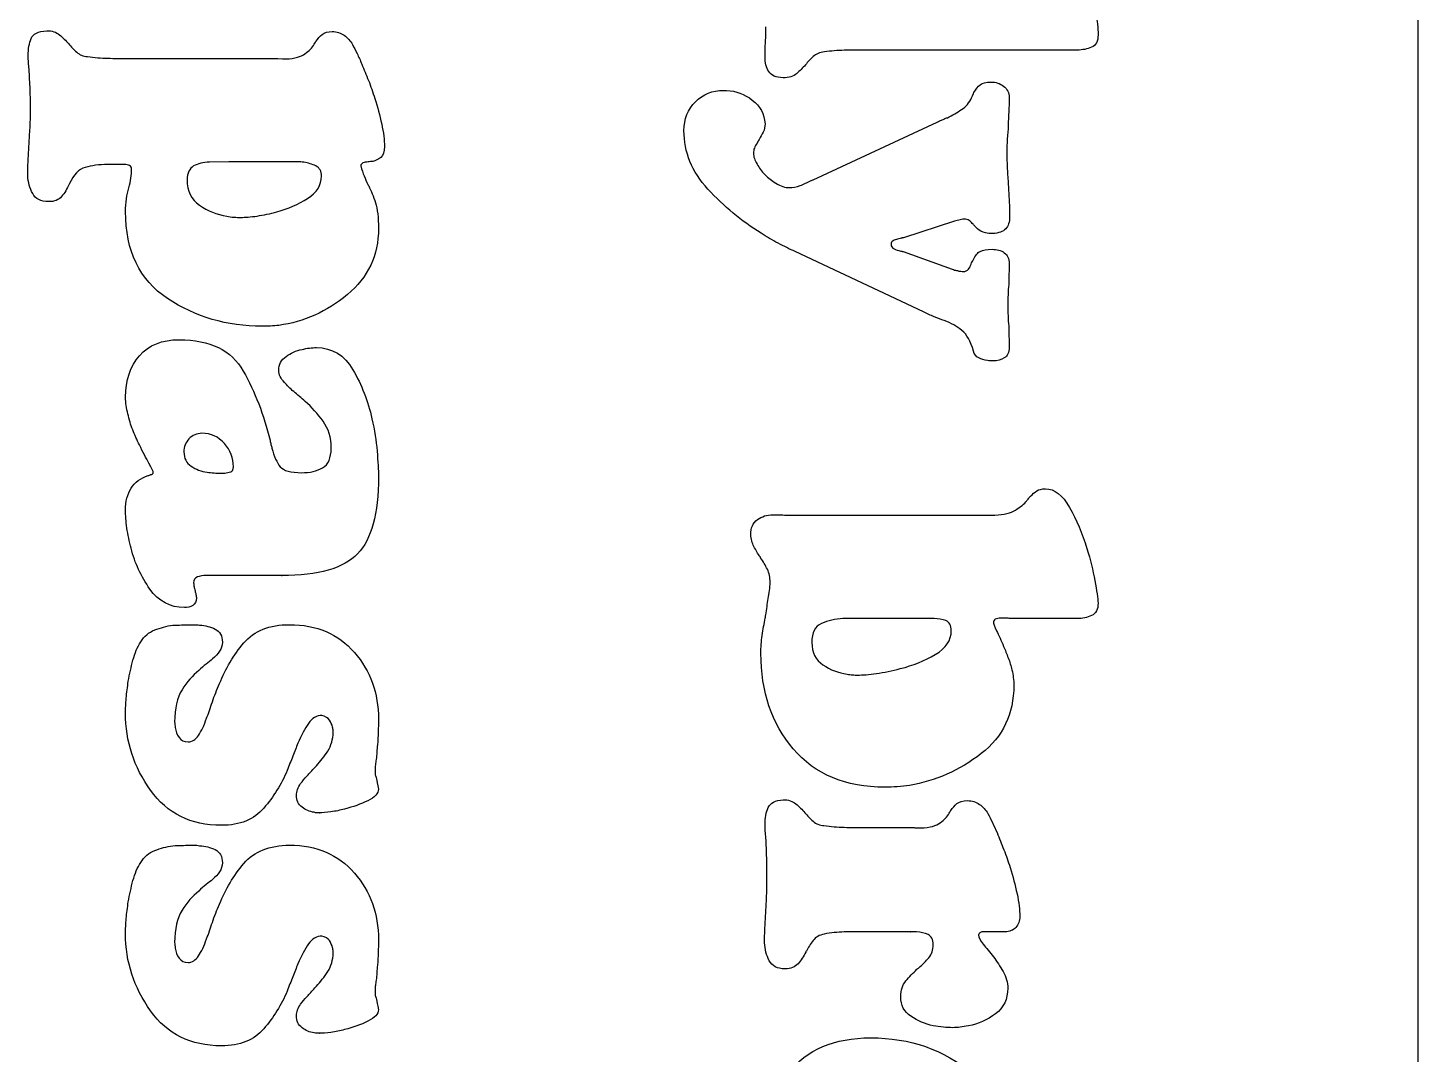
# Model space of a CAD drawing. Extents: x 0 to 771, y 958 to 1701.
# Drawn here: x 582.1 to 652.1, y 1339.2 to 1390.8 of the extents above; entities that cross this region are included whole.
import ezdxf

# ---------------------------------------------------------------- set-up
doc = ezdxf.new("R2010")
doc.units = 0
doc.layers.add('H0114_Printing', color=7, linetype='CONTINUOUS')

msp = doc.modelspace()

# ---------------------------------------------------------------- linework, layer by layer
at = {"layer": 'H0114_Printing', "color": 1}
msp.add_lwpolyline([(652.093084, 1303.955067), (652.093084, 1432.713064)], dxfattribs=at)
at = {"layer": 'H0114_Printing', "color": 4}
for points in [[(587.143485, 1389.305165), (594.697485, 1389.305165)], [(594.697485, 1389.305165), (594.930485, 1389.282165)], [(634.931384, 1389.730165), (624.243384, 1389.730165)], [(617.141985, 1387.701665), (617.200985, 1387.701665), (617.281985, 1387.701665)], [(621.644984, 1383.201665), (627.883984, 1386.092665)], [(586.957485, 1383.966165), (586.117485, 1383.966165)], [(592.226485, 1384.106165), (591.246485, 1384.083165)], [(595.688485, 1384.106165), (595.420485, 1384.106165), (595.000485, 1384.106165), (592.226485, 1384.106165)], [(582.107485, 1383.406165), (582.107485, 1383.441165), (582.107485, 1383.476165)], [(621.621984, 1383.201665), (621.644984, 1383.201665)], [(628.752984, 1381.126665), (626.187984, 1380.287665), (626.141984, 1380.287665)], [(627.185984, 1376.557666), (620.740984, 1379.588666)], [(626.047984, 1379.611666), (626.071984, 1379.611666)], [(626.164984, 1379.588666), (628.636984, 1378.701666)], [(630.687984, 1374.085666), (630.547984, 1374.085666)], [(591.806785, 1368.438566), (591.829785, 1368.438566)], [(591.829785, 1368.438566), (591.946785, 1368.438566), (592.016785, 1368.438566)], [(619.613085, 1366.345566), (619.940085, 1366.345566)], [(620.290084, 1366.321566), (620.616084, 1366.321566), (620.942084, 1366.321566), (620.966084, 1366.321566)], [(620.966084, 1366.321566), (630.595084, 1366.321566)], [(618.984085, 1364.176566), (618.984085, 1364.211566)], [(594.907785, 1363.286566), (591.410785, 1363.286566), (591.083785, 1363.286566)], [(594.883785, 1363.286566), (594.907785, 1363.286566)], [(590.244085, 1360.815066), (590.489085, 1360.815066)], [(623.554084, 1361.122566), (623.333084, 1361.122566), (623.134084, 1361.122566)], [(627.727084, 1361.122566), (627.669084, 1361.122566), (627.611084, 1361.122566), (627.447084, 1361.122566), (623.554084, 1361.122566)], [(631.376084, 1361.145566), (631.225084, 1361.145566), (631.189084, 1361.145566), (631.155084, 1361.145566)], [(634.931084, 1361.122566), (631.714084, 1361.122566), (631.621084, 1361.122566), (631.504084, 1361.122566)], [(597.472085, 1355.266066), (597.472085, 1355.464066)], [(599.594085, 1353.517066), (599.594085, 1353.366066), (599.594085, 1353.261066)], [(596.796085, 1351.349066), (596.645085, 1351.349066)], [(596.773085, 1351.349066), (596.796085, 1351.349066)], [(624.215784, 1350.608166), (626.669784, 1350.608166)], [(626.762784, 1350.585166), (626.821784, 1350.585166), (626.879784, 1350.585166)], [(590.244085, 1349.717166), (590.489085, 1349.717166)], [(626.561784, 1345.362166), (624.245784, 1345.362166)], [(626.840784, 1345.362166), (626.689784, 1345.362166), (626.538784, 1345.362166), (626.561784, 1345.362166)], [(631.293784, 1345.362166), (630.314784, 1345.362166), (630.256784, 1345.362166), (630.221784, 1345.362166)], [(619.193785, 1344.802166), (619.193785, 1344.837166), (619.193785, 1344.872166)], [(597.472085, 1344.168166), (597.472085, 1344.366166)], [(621.272784, 1344.371166), (621.272784, 1344.336166)], [(599.594085, 1342.419166), (599.594085, 1342.268166), (599.594085, 1342.163166)], [(596.796085, 1340.251166), (596.645085, 1340.251166)], [(596.773085, 1340.251166), (596.796085, 1340.251166)]]:
    msp.add_lwpolyline(points, dxfattribs=at)
for points in [[(635.841384, 1391.630165), (635.933384, 1391.202165), (635.980384, 1390.825165), (635.980384, 1390.499165)], [(582.270485, 1390.308165), (582.364485, 1390.541165), (582.628485, 1390.673165), (583.063485, 1390.704165)], [(583.063485, 1390.704165), (583.328485, 1390.704165), (583.541485, 1390.634165), (583.704485, 1390.494165)], [(596.924485, 1390.518165), (597.040485, 1390.611165), (597.207485, 1390.658165), (597.425485, 1390.658165)], [(597.425485, 1390.658165), (597.658485, 1390.658165), (597.860485, 1390.596165), (598.031485, 1390.471165)], [(619.240385, 1390.149165), (619.256385, 1390.398165), (619.264385, 1390.647165), (619.264385, 1390.896165)], [(582.130485, 1389.445165), (582.130485, 1389.787165), (582.177485, 1390.075165), (582.270485, 1390.308165)], [(583.704485, 1390.494165), (583.867485, 1390.354165), (584.019485, 1390.207165), (584.159485, 1390.051165)], [(584.159485, 1390.051165), (584.283485, 1389.896165), (584.419485, 1389.752165), (584.567485, 1389.620165)], [(595.979485, 1389.492165), (596.197485, 1389.631165), (596.368485, 1389.787165), (596.492485, 1389.958165)], [(596.492485, 1389.958165), (596.508485, 1390.005165), (596.528485, 1390.043165), (596.551485, 1390.075165)], [(596.551485, 1390.075165), (596.574485, 1390.106165), (596.594485, 1390.137165), (596.609485, 1390.168165)], [(596.609485, 1390.168165), (596.702485, 1390.308165), (596.807485, 1390.424165), (596.924485, 1390.518165)], [(598.031485, 1390.471165), (598.202485, 1390.347165), (598.342485, 1390.191165), (598.451485, 1390.005165)], [(598.451485, 1390.005165), (598.528485, 1389.865165), (598.606485, 1389.713165), (598.684485, 1389.550165)], [(619.217385, 1389.403165), (619.217385, 1389.652165), (619.225385, 1389.901165), (619.240385, 1390.149165)], [(635.980384, 1390.499165), (635.980384, 1390.173165), (635.871384, 1389.963165), (635.654384, 1389.870165)], [(582.142485, 1389.107165), (582.134485, 1389.223165), (582.130485, 1389.336165), (582.130485, 1389.445165)], [(584.567485, 1389.620165), (584.715485, 1389.488165), (584.897485, 1389.414165), (585.115485, 1389.399165)], [(585.115485, 1389.399165), (585.457485, 1389.352165), (585.795485, 1389.325165), (586.129485, 1389.317165)], [(586.129485, 1389.317165), (586.463485, 1389.309165), (586.801485, 1389.305165), (587.143485, 1389.305165)], [(594.930485, 1389.282165), (595.412485, 1389.282165), (595.761485, 1389.352165), (595.979485, 1389.492165)], [(598.684485, 1389.550165), (598.762485, 1389.387165), (598.839485, 1389.212165), (598.917485, 1389.025165)], [(619.404385, 1388.645165), (619.279385, 1388.840165), (619.217385, 1389.092165), (619.217385, 1389.403165)], [(621.646384, 1389.403165), (621.506384, 1389.279165), (621.374384, 1389.139165), (621.249384, 1388.984165)], [(622.208384, 1389.636165), (621.974384, 1389.606165), (621.787384, 1389.528165), (621.646384, 1389.403165)], [(623.201384, 1389.718165), (622.867384, 1389.710165), (622.535384, 1389.683165), (622.208384, 1389.636165)], [(624.243384, 1389.730165), (623.884384, 1389.730165), (623.537384, 1389.726165), (623.201384, 1389.718165)], [(635.654384, 1389.870165), (635.436384, 1389.777165), (635.195384, 1389.730165), (634.931384, 1389.730165)], [(582.177485, 1388.769165), (582.162485, 1388.878165), (582.150485, 1388.990165), (582.142485, 1389.107165)], [(582.224485, 1387.743165), (582.208485, 1388.085165), (582.192485, 1388.427165), (582.177485, 1388.769165)], [(598.917485, 1389.025165), (599.026485, 1388.761165), (599.139485, 1388.486165), (599.255485, 1388.198165)], [(620.126384, 1388.331165), (619.768385, 1388.347165), (619.528385, 1388.451165), (619.404385, 1388.645165)], [(620.804384, 1388.541165), (620.648384, 1388.401165), (620.422384, 1388.331165), (620.126384, 1388.331165)], [(621.249384, 1388.984165), (621.108384, 1388.828165), (620.960384, 1388.681165), (620.804384, 1388.541165)], [(599.255485, 1388.198165), (599.372485, 1387.910165), (599.477485, 1387.611165), (599.570485, 1387.300165)], [(629.730984, 1387.585665), (629.823984, 1387.756665), (629.928984, 1387.887665), (630.045984, 1387.981665)], [(630.045984, 1387.981665), (630.162984, 1388.074665), (630.345984, 1388.121665), (630.594984, 1388.121665)], [(630.594984, 1388.121665), (630.827984, 1388.121665), (631.037984, 1388.051665), (631.224984, 1387.911665)], [(631.224984, 1387.911665), (631.410984, 1387.771665), (631.503984, 1387.577665), (631.503984, 1387.328665)], [(582.247485, 1386.717165), (582.247485, 1387.059165), (582.239485, 1387.401165), (582.224485, 1387.743165)], [(599.570485, 1387.300165), (599.710485, 1386.865165), (599.827485, 1386.434165), (599.919485, 1386.006165)], [(615.136985, 1385.673665), (615.136985, 1386.263665), (615.327985, 1386.749665), (615.708985, 1387.130665)], [(615.708985, 1387.130665), (616.088985, 1387.511665), (616.567985, 1387.701665), (617.141985, 1387.701665)], [(617.281985, 1387.701665), (617.748985, 1387.670665), (618.179985, 1387.507665), (618.575985, 1387.212665)], [(618.575985, 1387.212665), (618.972985, 1386.916665), (619.186985, 1386.520665), (619.216985, 1386.023665)], [(629.110984, 1386.734665), (629.336984, 1386.882665), (629.503984, 1387.080665), (629.612984, 1387.328665)], [(629.612984, 1387.328665), (629.628984, 1387.374665), (629.648984, 1387.421665), (629.671984, 1387.468665)], [(629.671984, 1387.468665), (629.694984, 1387.515665), (629.714984, 1387.554665), (629.730984, 1387.585665)], [(631.503984, 1387.328665), (631.503984, 1387.095665), (631.495984, 1386.862665), (631.480984, 1386.629665)], [(582.224485, 1385.913165), (582.239485, 1386.185165), (582.247485, 1386.453165), (582.247485, 1386.717165)], [(628.397984, 1386.326665), (628.646984, 1386.450665), (628.884984, 1386.586665), (629.110984, 1386.734665)], [(631.480984, 1386.629665), (631.465984, 1386.395665), (631.457984, 1386.162665), (631.457984, 1385.929665)], [(582.177485, 1385.085165), (582.192485, 1385.365165), (582.208485, 1385.641165), (582.224485, 1385.913165)], [(599.919485, 1386.006165), (600.013485, 1385.579165), (600.059485, 1385.202165), (600.059485, 1384.875165)], [(619.216985, 1386.023665), (619.216985, 1385.867665), (619.186985, 1385.727665), (619.123985, 1385.603665)], [(627.883984, 1386.092665), (627.898984, 1386.108665), (627.922984, 1386.124665), (627.953984, 1386.139665)], [(627.953984, 1386.139665), (627.984984, 1386.155665), (628.016984, 1386.170665), (628.047984, 1386.185665)], [(628.047984, 1386.185665), (628.109984, 1386.201665), (628.168984, 1386.225665), (628.222984, 1386.255665)], [(628.222984, 1386.255665), (628.277984, 1386.287665), (628.335984, 1386.310665), (628.397984, 1386.326665)], [(631.457984, 1385.929665), (631.441984, 1385.712665), (631.425984, 1385.486665), (631.410984, 1385.253665)], [(582.130485, 1384.281165), (582.146485, 1384.553165), (582.162485, 1384.821165), (582.177485, 1385.085165)], [(616.339985, 1382.735665), (615.537985, 1383.606665), (615.136985, 1384.585665), (615.136985, 1385.673665)], [(618.820985, 1385.043665), (618.758985, 1384.966665), (618.711985, 1384.884665), (618.680985, 1384.798665)], [(618.867985, 1385.136665), (618.851985, 1385.106665), (618.835985, 1385.074665), (618.820985, 1385.043665)], [(618.913985, 1385.230665), (618.898985, 1385.199665), (618.882985, 1385.168665), (618.867985, 1385.136665)], [(619.123985, 1385.603665), (619.061985, 1385.478665), (618.991985, 1385.354665), (618.913985, 1385.230665)], [(631.410984, 1385.253665), (631.395984, 1385.020665), (631.387984, 1384.787665), (631.387984, 1384.554665)], [(599.873485, 1384.327165), (599.749485, 1384.227165), (599.617485, 1384.161165), (599.477485, 1384.129165)], [(600.059485, 1384.875165), (600.059485, 1384.611165), (599.997485, 1384.429165), (599.873485, 1384.327165)], [(618.680985, 1384.798665), (618.649985, 1384.713665), (618.633985, 1384.623665), (618.633985, 1384.530665)], [(618.633985, 1384.530665), (618.633985, 1384.453665), (618.649985, 1384.367665), (618.680985, 1384.274665)], [(631.387984, 1384.554665), (631.387984, 1384.289665), (631.395984, 1384.021665), (631.410984, 1383.749665)], [(582.107485, 1383.476165), (582.107485, 1383.741165), (582.115485, 1384.009165), (582.130485, 1384.281165)], [(584.998485, 1383.826165), (584.672485, 1383.733165), (584.408485, 1383.461165), (584.205485, 1383.010165)], [(586.117485, 1383.966165), (585.698485, 1383.966165), (585.324485, 1383.919165), (584.998485, 1383.826165)], [(587.225485, 1383.919165), (587.155485, 1383.951165), (587.066485, 1383.966165), (586.957485, 1383.966165)], [(587.330485, 1383.709165), (587.330485, 1383.819165), (587.295485, 1383.889165), (587.225485, 1383.919165)], [(587.295485, 1383.290165), (587.318485, 1383.445165), (587.330485, 1383.585165), (587.330485, 1383.709165)], [(590.454485, 1383.896165), (590.236485, 1383.772165), (590.127485, 1383.538165), (590.127485, 1383.196165)], [(591.246485, 1384.083165), (590.936485, 1384.083165), (590.671485, 1384.021165), (590.454485, 1383.896165)], [(596.003485, 1384.083165), (595.894485, 1384.098165), (595.789485, 1384.106165), (595.688485, 1384.106165)], [(596.609485, 1383.896165), (596.422485, 1383.989165), (596.220485, 1384.051165), (596.003485, 1384.083165)], [(596.889485, 1383.383165), (596.889485, 1383.632165), (596.796485, 1383.803165), (596.609485, 1383.896165)], [(598.976485, 1384.047165), (598.906485, 1384.024165), (598.870485, 1383.974165), (598.870485, 1383.896165)], [(598.870485, 1383.896165), (598.917485, 1383.709165), (598.971485, 1383.543165), (599.034485, 1383.394165)], [(599.244485, 1384.106165), (599.135485, 1384.091165), (599.045485, 1384.071165), (598.976485, 1384.047165)], [(599.349485, 1384.117165), (599.309485, 1384.110165), (599.275485, 1384.106165), (599.244485, 1384.106165)], [(599.477485, 1384.129165), (599.430485, 1384.129165), (599.387485, 1384.125165), (599.349485, 1384.117165)], [(618.680985, 1384.274665), (618.711985, 1384.181665), (618.758985, 1384.087665), (618.820985, 1383.994665)], [(618.820985, 1383.994665), (618.913985, 1383.807665), (619.045985, 1383.629665), (619.216985, 1383.458665)], [(631.410984, 1383.749665), (631.425984, 1383.478665), (631.441984, 1383.210665), (631.457984, 1382.945665)], [(582.352485, 1382.509165), (582.204485, 1382.781165), (582.122485, 1383.080165), (582.107485, 1383.406165)], [(584.205485, 1383.010165), (584.081485, 1382.746165), (583.949485, 1382.529165), (583.809485, 1382.357165)], [(587.190485, 1382.800165), (587.236485, 1382.972165), (587.272485, 1383.135165), (587.295485, 1383.290165)], [(590.127485, 1383.196165), (590.127485, 1382.637165), (590.333485, 1382.214165), (590.745485, 1381.926165)], [(596.189485, 1382.264165), (596.656485, 1382.559165), (596.889485, 1382.932165), (596.889485, 1383.383165)], [(599.034485, 1383.394165), (599.096485, 1383.247165), (599.158485, 1383.103165), (599.221485, 1382.964165)], [(599.221485, 1382.964165), (599.235485, 1382.948165), (599.244485, 1382.936165), (599.244485, 1382.928165)], [(599.244485, 1382.928165), (599.244485, 1382.921165), (599.251485, 1382.909165), (599.267485, 1382.894165)], [(619.216985, 1383.458665), (619.387985, 1383.287665), (619.566985, 1383.147665), (619.752985, 1383.038665)], [(619.752985, 1383.038665), (619.877985, 1382.960665), (619.997985, 1382.902665), (620.114984, 1382.863665)], [(620.978984, 1382.910665), (621.157984, 1382.980665), (621.332984, 1383.062665), (621.504984, 1383.155665)], [(621.504984, 1383.155665), (621.519984, 1383.155665), (621.539984, 1383.159665), (621.562984, 1383.166665)], [(621.562984, 1383.166665), (621.585984, 1383.174665), (621.605984, 1383.186665), (621.621984, 1383.201665)], [(631.457984, 1382.945665), (631.472984, 1382.681665), (631.488984, 1382.413665), (631.503984, 1382.141665)], [(583.156485, 1382.101165), (582.768485, 1382.101165), (582.500485, 1382.237165), (582.352485, 1382.509165)], [(583.809485, 1382.357165), (583.669485, 1382.187165), (583.452485, 1382.101165), (583.156485, 1382.101165)], [(587.027485, 1381.611165), (587.027485, 1381.829165), (587.042485, 1382.039165), (587.073485, 1382.241165)], [(587.073485, 1382.241165), (587.104485, 1382.443165), (587.143485, 1382.629165), (587.190485, 1382.800165)], [(594.650485, 1381.588165), (595.210485, 1381.743165), (595.723485, 1381.969165), (596.189485, 1382.264165)], [(599.267485, 1382.894165), (599.391485, 1382.645165), (599.504485, 1382.361165), (599.605485, 1382.043165)], [(619.013985, 1380.520665), (618.032985, 1381.126665), (617.140985, 1381.865665), (616.339985, 1382.735665)], [(620.114984, 1382.863665), (620.231984, 1382.825665), (620.335984, 1382.805665), (620.429984, 1382.805665)], [(620.429984, 1382.805665), (620.615984, 1382.805665), (620.799984, 1382.840665), (620.978984, 1382.910665)], [(589.136485, 1377.228166), (587.730485, 1378.161166), (587.027485, 1379.622166), (587.027485, 1381.611165)], [(590.745485, 1381.926165), (591.157485, 1381.638165), (591.620485, 1381.456165), (592.133485, 1381.378165)], [(593.648485, 1381.378165), (593.975485, 1381.424165), (594.308485, 1381.494165), (594.650485, 1381.588165)], [(599.605485, 1382.043165), (599.706485, 1381.724165), (599.757485, 1381.293165), (599.757485, 1380.749165)], [(631.503984, 1382.141665), (631.519984, 1381.868665), (631.527984, 1381.600665), (631.527984, 1381.336665)], [(592.133485, 1381.378165), (592.241485, 1381.347165), (592.357485, 1381.328165), (592.482485, 1381.320165)], [(592.482485, 1381.320165), (592.606485, 1381.312165), (592.723485, 1381.308165), (592.832485, 1381.308165)], [(592.832485, 1381.308165), (593.050485, 1381.308165), (593.322485, 1381.332165), (593.648485, 1381.378165)], [(629.032984, 1381.184665), (628.938984, 1381.161665), (628.846984, 1381.142665), (628.752984, 1381.126665)], [(629.312984, 1381.220665), (629.218984, 1381.220665), (629.125984, 1381.208665), (629.032984, 1381.184665)], [(629.533984, 1381.126665), (629.479984, 1381.173665), (629.405984, 1381.204665), (629.312984, 1381.220665)], [(629.685984, 1380.963665), (629.638984, 1381.025665), (629.587984, 1381.080665), (629.533984, 1381.126665)], [(629.731984, 1380.916665), (629.716984, 1380.932665), (629.700984, 1380.948665), (629.685984, 1380.963665)], [(629.778984, 1380.870665), (629.763984, 1380.885665), (629.747984, 1380.901665), (629.731984, 1380.916665)], [(630.081984, 1380.613665), (629.957984, 1380.691665), (629.855984, 1380.777665), (629.778984, 1380.870665)], [(631.527984, 1381.336665), (631.527984, 1381.072665), (631.461984, 1380.870665), (631.329984, 1380.730665)], [(599.757485, 1380.749165), (599.757485, 1379.396166), (599.235485, 1378.289166), (598.194485, 1377.426166)], [(619.876985, 1380.007665), (619.581985, 1380.163665), (619.293985, 1380.333665), (619.013985, 1380.520665)], [(625.663984, 1380.135665), (625.593984, 1380.097665), (625.558984, 1380.039665), (625.558984, 1379.961666)], [(625.885984, 1380.217665), (625.807984, 1380.202665), (625.733984, 1380.175665), (625.663984, 1380.135665)], [(626.013984, 1380.252665), (625.974984, 1380.245665), (625.931984, 1380.233665), (625.885984, 1380.217665)], [(626.117984, 1380.263665), (626.086984, 1380.263665), (626.051984, 1380.260665), (626.013984, 1380.252665)], [(626.141984, 1380.287665), (626.125984, 1380.287665), (626.117984, 1380.279665), (626.117984, 1380.263665)], [(630.664984, 1380.497665), (630.400984, 1380.497665), (630.206984, 1380.536665), (630.081984, 1380.613665)], [(631.329984, 1380.730665), (631.196984, 1380.590665), (630.975984, 1380.513665), (630.664984, 1380.497665)], [(620.740984, 1379.588666), (620.459984, 1379.712666), (620.172984, 1379.852666), (619.876985, 1380.007665)], [(625.558984, 1379.961666), (625.558984, 1379.852666), (625.609984, 1379.774666), (625.710984, 1379.727666)], [(625.710984, 1379.727666), (625.811984, 1379.680666), (625.923984, 1379.642666), (626.047984, 1379.611666)], [(626.071984, 1379.611666), (626.086984, 1379.611666), (626.102984, 1379.607666), (626.117984, 1379.599666)], [(626.117984, 1379.599666), (626.133984, 1379.592666), (626.149984, 1379.588666), (626.164984, 1379.588666)], [(629.708984, 1379.191666), (629.801984, 1379.394666), (629.914984, 1379.529666), (630.046984, 1379.599666)], [(630.046984, 1379.599666), (630.178984, 1379.669666), (630.376984, 1379.704666), (630.641984, 1379.704666)], [(630.641984, 1379.704666), (630.889984, 1379.704666), (631.095984, 1379.646666), (631.259984, 1379.529666)], [(631.259984, 1379.529666), (631.422984, 1379.412666), (631.503984, 1379.230666), (631.503984, 1378.982666)], [(629.452984, 1378.701666), (629.513984, 1378.779666), (629.560984, 1378.865666), (629.591984, 1378.958666)], [(629.591984, 1378.958666), (629.607984, 1379.005666), (629.623984, 1379.044666), (629.638984, 1379.075666)], [(629.638984, 1379.075666), (629.653984, 1379.106666), (629.677984, 1379.144666), (629.708984, 1379.191666)], [(631.503984, 1378.982666), (631.503984, 1378.811666), (631.499984, 1378.639666), (631.492984, 1378.469666)], [(628.636984, 1378.701666), (628.682984, 1378.686666), (628.721984, 1378.671666), (628.752984, 1378.655666)], [(628.752984, 1378.655666), (628.783984, 1378.655666), (628.814984, 1378.651666), (628.846984, 1378.643666)], [(628.846984, 1378.643666), (628.876984, 1378.635666), (628.916984, 1378.624666), (628.962984, 1378.608666)], [(628.962984, 1378.608666), (628.993984, 1378.608666), (629.032984, 1378.605666), (629.078984, 1378.597666)], [(629.078984, 1378.597666), (629.125984, 1378.589666), (629.164984, 1378.585666), (629.195984, 1378.585666)], [(629.195984, 1378.585666), (629.304984, 1378.585666), (629.389984, 1378.624666), (629.452984, 1378.701666)], [(631.492984, 1378.469666), (631.484984, 1378.297666), (631.480984, 1378.119666), (631.480984, 1377.932666)], [(598.194485, 1377.426166), (597.153485, 1376.563166), (596.003485, 1376.047166), (594.744485, 1375.876166)], [(631.445984, 1377.419666), (631.437984, 1377.248666), (631.433984, 1377.077666), (631.433984, 1376.906666)], [(631.480984, 1377.932666), (631.465984, 1377.761666), (631.453984, 1377.590666), (631.445984, 1377.419666)], [(593.905485, 1375.829166), (592.133485, 1375.829166), (590.543485, 1376.295166), (589.136485, 1377.228166)], [(631.433984, 1376.906666), (631.433984, 1376.720666), (631.437984, 1376.537666), (631.445984, 1376.359666)], [(627.733984, 1376.312666), (627.554984, 1376.382666), (627.371984, 1376.463666), (627.185984, 1376.557666)], [(628.235984, 1376.114666), (628.079984, 1376.176666), (627.913984, 1376.242666), (627.733984, 1376.312666)], [(629.123984, 1375.624666), (628.874984, 1375.826666), (628.578984, 1375.989666), (628.235984, 1376.114666)], [(631.445984, 1376.359666), (631.453984, 1376.180666), (631.465984, 1376.005666), (631.480984, 1375.834666)], [(594.324485, 1375.840166), (594.184485, 1375.833166), (594.044485, 1375.829166), (593.905485, 1375.829166)], [(594.744485, 1375.876166), (594.604485, 1375.860166), (594.464485, 1375.849166), (594.324485, 1375.840166)], [(629.707984, 1374.575666), (629.566984, 1375.072666), (629.372984, 1375.422666), (629.123984, 1375.624666)], [(631.480984, 1375.834666), (631.480984, 1375.663666), (631.484984, 1375.488666), (631.492984, 1375.309666)], [(631.492984, 1375.309666), (631.499984, 1375.131666), (631.503984, 1374.948666), (631.503984, 1374.761666)], [(587.726785, 1374.348566), (588.192785, 1374.885566), (588.860785, 1375.153566), (589.731785, 1375.153566)], [(589.731785, 1375.153566), (591.285785, 1375.153566), (592.357785, 1374.628566), (592.948785, 1373.579566)], [(595.105785, 1374.313566), (595.346785, 1374.485566), (595.614785, 1374.601566), (595.909785, 1374.663566)], [(595.909785, 1374.663566), (596.034785, 1374.694566), (596.158785, 1374.718566), (596.282785, 1374.733566)], [(596.282785, 1374.733566), (596.407785, 1374.749566), (596.523785, 1374.756566), (596.632785, 1374.756566)], [(596.632785, 1374.756566), (597.425785, 1374.756566), (598.039785, 1374.383566), (598.474785, 1373.637566)], [(629.975984, 1374.237666), (629.842984, 1374.307666), (629.754984, 1374.420666), (629.707984, 1374.575666)], [(631.503984, 1374.761666), (631.503984, 1374.513666), (631.422984, 1374.338666), (631.259984, 1374.237666)], [(587.027785, 1372.262566), (587.027785, 1373.117566), (587.259785, 1373.812566), (587.726785, 1374.348566)], [(594.743785, 1373.614566), (594.743785, 1373.909566), (594.863785, 1374.143566), (595.105785, 1374.313566)], [(630.407984, 1374.108666), (630.251984, 1374.124666), (630.108984, 1374.166666), (629.975984, 1374.237666)], [(630.547984, 1374.085666), (630.500984, 1374.085666), (630.454984, 1374.093666), (630.407984, 1374.108666)], [(631.259984, 1374.237666), (631.095984, 1374.136666), (630.905984, 1374.085666), (630.687984, 1374.085666)], [(592.948785, 1373.579566), (593.539785, 1372.530566), (593.989785, 1371.368566), (594.300785, 1370.093566)], [(594.813785, 1373.299566), (594.767785, 1373.400566), (594.743785, 1373.505566), (594.743785, 1373.614566)], [(595.023785, 1373.008566), (594.930785, 1373.101566), (594.860785, 1373.198566), (594.813785, 1373.299566)], [(598.474785, 1373.637566), (598.909785, 1372.891566), (599.228785, 1372.067566), (599.430785, 1371.166566)], [(595.490785, 1372.542566), (595.303785, 1372.697566), (595.147785, 1372.853566), (595.023785, 1373.008566)], [(596.072785, 1372.052566), (595.870785, 1372.223566), (595.676785, 1372.386566), (595.490785, 1372.542566)], [(587.061785, 1371.842566), (587.038785, 1371.982566), (587.027785, 1372.122566), (587.027785, 1372.262566)], [(587.143785, 1371.422566), (587.112785, 1371.562566), (587.085785, 1371.702566), (587.061785, 1371.842566)], [(596.970785, 1371.050566), (596.698785, 1371.422566), (596.399785, 1371.757566), (596.072785, 1372.052566)], [(587.387785, 1370.618566), (587.287785, 1370.874566), (587.205785, 1371.142566), (587.143785, 1371.422566)], [(597.378785, 1369.697566), (597.378785, 1370.226566), (597.242785, 1370.676566), (596.970785, 1371.050566)], [(599.430785, 1371.166566), (599.554785, 1370.606566), (599.640785, 1370.067566), (599.686785, 1369.546566)], [(587.726785, 1369.860566), (587.601785, 1370.109566), (587.489785, 1370.361566), (587.387785, 1370.618566)], [(590.873785, 1370.443566), (590.609785, 1370.443566), (590.391785, 1370.350566), (590.220785, 1370.163566)], [(592.004785, 1369.931566), (591.701785, 1370.272566), (591.324785, 1370.443566), (590.873785, 1370.443566)], [(588.204785, 1368.939566), (588.056785, 1369.196566), (587.896785, 1369.503566), (587.726785, 1369.860566)], [(590.220785, 1370.163566), (590.049785, 1369.977566), (589.964785, 1369.759566), (589.964785, 1369.510566)], [(592.459785, 1368.765566), (592.459785, 1369.200566), (592.307785, 1369.588566), (592.004785, 1369.931566)], [(594.300785, 1370.093566), (594.316785, 1370.016566), (594.331785, 1369.946566), (594.347785, 1369.884566)], [(594.347785, 1369.884566), (594.363785, 1369.822566), (594.378785, 1369.759566), (594.394785, 1369.697566)], [(594.394785, 1369.697566), (594.503785, 1369.278566), (594.642785, 1368.967566), (594.813785, 1368.765566)], [(596.947785, 1368.706566), (597.234785, 1368.870566), (597.378785, 1369.200566), (597.378785, 1369.697566)], [(588.425785, 1368.461566), (588.425785, 1368.523566), (588.351785, 1368.683566), (588.204785, 1368.939566)], [(589.964785, 1369.510566), (589.964785, 1369.184566), (590.084785, 1368.943566), (590.325785, 1368.787566)], [(599.686785, 1369.546566), (599.733785, 1369.025566), (599.756785, 1368.593566), (599.756785, 1368.251566)], [(587.306785, 1367.680566), (587.493785, 1367.983566), (587.780785, 1368.197566), (588.169785, 1368.321566)], [(588.169785, 1368.321566), (588.184785, 1368.321566), (588.204785, 1368.325566), (588.227785, 1368.333566)], [(588.227785, 1368.333566), (588.250785, 1368.341566), (588.270785, 1368.353566), (588.285785, 1368.368566)], [(588.285785, 1368.368566), (588.316785, 1368.368566), (588.347785, 1368.380566), (588.378785, 1368.403566)], [(588.378785, 1368.403566), (588.410785, 1368.427566), (588.425785, 1368.446566), (588.425785, 1368.461566)], [(590.325785, 1368.787566), (590.566785, 1368.633566), (590.834785, 1368.531566), (591.129785, 1368.485566)], [(591.129785, 1368.485566), (591.238785, 1368.469566), (591.355785, 1368.458566), (591.480785, 1368.450566)], [(591.480785, 1368.450566), (591.604785, 1368.442566), (591.712785, 1368.438566), (591.806785, 1368.438566)], [(592.016785, 1368.438566), (592.124785, 1368.454566), (592.226785, 1368.477566), (592.319785, 1368.508566)], [(592.319785, 1368.508566), (592.412785, 1368.539566), (592.459785, 1368.625566), (592.459785, 1368.765566)], [(594.813785, 1368.765566), (594.984785, 1368.563566), (595.342785, 1368.461566), (595.886785, 1368.461566)], [(595.886785, 1368.461566), (596.306785, 1368.461566), (596.659785, 1368.543566), (596.947785, 1368.706566)], [(599.756785, 1368.251566), (599.756785, 1366.402566), (599.406785, 1365.112566), (598.707785, 1364.381566)], [(587.027785, 1366.596566), (587.027785, 1367.016566), (587.119785, 1367.377566), (587.306785, 1367.680566)], [(632.586084, 1367.277566), (632.678084, 1367.386566), (632.780084, 1367.476566), (632.890084, 1367.546566)], [(632.890084, 1367.546566), (632.999084, 1367.615566), (633.147084, 1367.650566), (633.335084, 1367.650566)], [(633.335084, 1367.650566), (633.787084, 1367.650566), (634.190084, 1367.340566), (634.540084, 1366.718566)], [(631.731084, 1366.531566), (631.988084, 1366.671566), (632.195084, 1366.827566), (632.351084, 1366.997566)], [(632.351084, 1366.997566), (632.382084, 1367.044566), (632.417084, 1367.091566), (632.456084, 1367.137566)], [(632.456084, 1367.137566), (632.496084, 1367.184566), (632.538084, 1367.231566), (632.586084, 1367.277566)], [(587.096785, 1365.675566), (587.049785, 1366.010566), (587.027785, 1366.317566), (587.027785, 1366.596566)], [(618.832085, 1366.100566), (619.058085, 1366.263566), (619.318085, 1366.345566), (619.613085, 1366.345566)], [(619.940085, 1366.345566), (620.049084, 1366.345566), (620.165084, 1366.337566), (620.290084, 1366.321566)], [(630.595084, 1366.321566), (631.094084, 1366.321566), (631.473084, 1366.391566), (631.731084, 1366.531566)], [(634.540084, 1366.718566), (634.892084, 1366.096566), (635.184084, 1365.404566), (635.419084, 1364.643566)], [(587.306785, 1364.661566), (587.213785, 1365.003566), (587.143785, 1365.341566), (587.096785, 1365.675566)], [(618.494085, 1365.342566), (618.494085, 1365.684566), (618.608085, 1365.936566), (618.832085, 1366.100566)], [(618.658085, 1364.747566), (618.564085, 1364.927566), (618.510085, 1365.125566), (618.494085, 1365.342566)], [(618.961085, 1364.223566), (618.852085, 1364.394566), (618.751085, 1364.569566), (618.658085, 1364.747566)], [(588.250785, 1362.609566), (587.808785, 1363.231566), (587.493785, 1363.915566), (587.306785, 1364.661566)], [(598.707785, 1364.381566), (598.008785, 1363.651566), (596.733785, 1363.286566), (594.883785, 1363.286566)], [(618.984085, 1364.211566), (618.984085, 1364.219566), (618.976085, 1364.223566), (618.961085, 1364.223566)], [(619.334085, 1363.605566), (619.241085, 1363.799566), (619.124085, 1363.990566), (618.984085, 1364.176566)], [(635.419084, 1364.643566), (635.590084, 1364.083566), (635.723084, 1363.547566), (635.817084, 1363.034566)], [(619.474085, 1362.941566), (619.474085, 1363.189566), (619.427085, 1363.411566), (619.334085, 1363.605566)], [(590.640785, 1363.215566), (590.515785, 1363.169566), (590.454785, 1363.068566), (590.454785, 1362.913566)], [(590.454785, 1362.913566), (590.454785, 1362.851566), (590.461785, 1362.788566), (590.477785, 1362.726566)], [(590.477785, 1362.726566), (590.492785, 1362.664566), (590.508785, 1362.594566), (590.524785, 1362.516566)], [(591.083785, 1363.286566), (590.912785, 1363.286566), (590.765785, 1363.262566), (590.640785, 1363.215566)], [(619.381085, 1362.124566), (619.427085, 1362.389566), (619.458085, 1362.661566), (619.474085, 1362.941566)], [(635.817084, 1363.034566), (635.910084, 1362.521566), (635.965084, 1362.140566), (635.980084, 1361.892566)], [(589.987785, 1361.677566), (589.272785, 1361.677566), (588.693785, 1361.988566), (588.250785, 1362.609566)], [(590.593785, 1362.143566), (590.593785, 1361.972566), (590.531785, 1361.852566), (590.407785, 1361.782566)], [(590.524785, 1362.516566), (590.539785, 1362.454566), (590.555785, 1362.392566), (590.570785, 1362.330566)], [(590.570785, 1362.330566), (590.585785, 1362.268566), (590.593785, 1362.205566), (590.593785, 1362.143566)], [(619.264085, 1361.309566), (619.295085, 1361.588566), (619.334085, 1361.860566), (619.381085, 1362.124566)], [(590.407785, 1361.782566), (590.282785, 1361.712566), (590.142785, 1361.677566), (589.987785, 1361.677566)], [(619.217085, 1361.145566), (619.233085, 1361.177566), (619.241085, 1361.208566), (619.241085, 1361.239566)], [(619.241085, 1361.239566), (619.241085, 1361.270566), (619.248085, 1361.293566), (619.264085, 1361.309566)], [(635.654084, 1361.273566), (635.436084, 1361.173566), (635.196084, 1361.122566), (634.931084, 1361.122566)], [(635.980084, 1361.892566), (635.980084, 1361.581566), (635.872084, 1361.375566), (635.654084, 1361.273566)], [(587.796085, 1359.952066), (587.967085, 1360.232066), (588.200085, 1360.430066), (588.496085, 1360.547066)], [(588.496085, 1360.547066), (588.791085, 1360.664066), (589.094085, 1360.745066), (589.405085, 1360.792066)], [(589.405085, 1360.792066), (589.560085, 1360.792066), (589.708085, 1360.796066), (589.848085, 1360.803066)], [(589.848085, 1360.803066), (589.988085, 1360.812066), (590.120085, 1360.815066), (590.244085, 1360.815066)], [(590.489085, 1360.815066), (590.575085, 1360.815066), (590.664085, 1360.808066), (590.757085, 1360.792066)], [(590.757085, 1360.792066), (591.037085, 1360.776066), (591.297085, 1360.710066), (591.538085, 1360.594066)], [(591.538085, 1360.594066), (591.779085, 1360.477066), (591.900085, 1360.255066), (591.900085, 1359.929066)], [(592.984085, 1359.894066), (593.504085, 1360.508066), (594.270085, 1360.815066), (595.280085, 1360.815066)], [(595.280085, 1360.815066), (596.648085, 1360.815066), (597.736085, 1360.349066), (598.545085, 1359.416066)], [(619.077085, 1360.271566), (619.124085, 1360.574566), (619.170085, 1360.866566), (619.217085, 1361.145566)], [(622.062084, 1360.877566), (621.735084, 1360.730566), (621.572084, 1360.407566), (621.572084, 1359.910566)], [(623.134084, 1361.122566), (622.746084, 1361.107566), (622.388084, 1361.025566), (622.062084, 1360.877566)], [(628.322084, 1361.017566), (628.143084, 1361.087566), (627.945084, 1361.122566), (627.727084, 1361.122566)], [(628.590084, 1360.516566), (628.590084, 1360.780566), (628.500084, 1360.947566), (628.322084, 1361.017566)], [(630.863084, 1361.111566), (630.777084, 1361.087566), (630.727084, 1361.037566), (630.711084, 1360.959566)], [(630.711084, 1360.959566), (630.711084, 1360.881566), (630.766084, 1360.730566), (630.875084, 1360.504566)], [(631.155084, 1361.145566), (631.045084, 1361.145566), (630.948084, 1361.134566), (630.863084, 1361.111566)], [(631.504084, 1361.122566), (631.473084, 1361.138566), (631.430084, 1361.145566), (631.376084, 1361.145566)], [(587.400085, 1359.032066), (587.493085, 1359.381066), (587.625085, 1359.688066), (587.796085, 1359.952066)], [(591.900085, 1359.929066), (591.900085, 1359.758066), (591.853085, 1359.607066), (591.760085, 1359.475066)], [(591.760085, 1357.854066), (592.055085, 1358.600066), (592.463085, 1359.281066), (592.984085, 1359.894066)], [(619.008085, 1359.373566), (619.008085, 1359.669566), (619.030085, 1359.968566), (619.077085, 1360.271566)], [(621.572084, 1359.910566), (621.572084, 1359.413566), (621.759084, 1359.039566), (622.132084, 1358.790566)], [(627.786084, 1359.315566), (628.322084, 1359.634566), (628.590084, 1360.034566), (628.590084, 1360.516566)], [(630.875084, 1360.504566), (630.983084, 1360.279566), (631.100084, 1360.019566), (631.225084, 1359.723566)], [(591.760085, 1359.475066), (591.667085, 1359.343066), (591.550085, 1359.214066), (591.410085, 1359.090066)], [(598.545085, 1359.416066), (599.352085, 1358.484066), (599.757085, 1357.365066), (599.757085, 1356.059066)], [(620.640084, 1354.559566), (619.551085, 1355.841566), (619.008085, 1357.447566), (619.008085, 1359.373566)], [(626.025084, 1358.604566), (626.662084, 1358.760566), (627.249084, 1358.997566), (627.786084, 1359.315566)], [(631.225084, 1359.723566), (631.302084, 1359.537566), (631.380084, 1359.343566), (631.458084, 1359.141566)], [(631.458084, 1359.141566), (631.535084, 1358.939566), (631.598084, 1358.736566), (631.644084, 1358.534566)], [(587.167085, 1357.971066), (587.229085, 1358.328066), (587.307085, 1358.682066), (587.400085, 1359.032066)], [(590.711085, 1358.507066), (590.400085, 1358.258066), (590.120085, 1357.935066), (589.872085, 1357.539066)], [(591.084085, 1358.833066), (590.959085, 1358.740066), (590.835085, 1358.632066), (590.711085, 1358.507066)], [(591.410085, 1359.090066), (591.317085, 1359.012066), (591.208085, 1358.926066), (591.084085, 1358.833066)], [(622.132084, 1358.790566), (622.505084, 1358.542566), (622.908084, 1358.386566), (623.344084, 1358.324566)], [(624.824084, 1358.359566), (625.205084, 1358.414566), (625.605084, 1358.496566), (626.025084, 1358.604566)], [(631.644084, 1358.534566), (631.675084, 1358.410566), (631.698084, 1358.282566), (631.714084, 1358.150566)], [(587.062085, 1357.120066), (587.085085, 1357.392066), (587.120085, 1357.675066), (587.167085, 1357.971066)], [(591.399085, 1356.933066), (591.499085, 1357.236066), (591.620085, 1357.543066), (591.760085, 1357.854066)], [(623.344084, 1358.324566), (623.437084, 1358.309566), (623.531084, 1358.298566), (623.624084, 1358.289566)], [(623.624084, 1358.289566), (623.717084, 1358.282566), (623.802084, 1358.278566), (623.880084, 1358.278566)], [(623.880084, 1358.278566), (624.129084, 1358.278566), (624.444084, 1358.305566), (624.824084, 1358.359566)], [(631.738084, 1357.765566), (631.738084, 1356.319566), (631.189084, 1355.173566), (630.094084, 1354.326566)], [(631.714084, 1358.150566), (631.730084, 1358.018566), (631.738084, 1357.889566), (631.738084, 1357.765566)], [(587.027085, 1356.362066), (587.027085, 1356.595066), (587.039085, 1356.848066), (587.062085, 1357.120066)], [(589.872085, 1357.539066), (589.623085, 1357.143066), (589.498085, 1356.603066), (589.498085, 1355.919066)], [(588.286085, 1352.480066), (587.447085, 1353.654066), (587.027085, 1354.948066), (587.027085, 1356.362066)], [(591.107085, 1356.105066), (591.200085, 1356.354066), (591.297085, 1356.630066), (591.399085, 1356.933066)], [(589.498085, 1355.919066), (589.498085, 1355.872066), (589.502085, 1355.826066), (589.510085, 1355.779066)], [(589.510085, 1355.779066), (589.517085, 1355.733066), (589.521085, 1355.686066), (589.521085, 1355.639066)], [(589.521085, 1355.639066), (589.553085, 1355.453066), (589.618085, 1355.286066), (589.720085, 1355.138066)], [(590.699085, 1355.243066), (590.847085, 1355.460066), (590.983085, 1355.748066), (591.107085, 1356.105066)], [(596.236085, 1355.849066), (596.050085, 1355.585066), (595.871085, 1355.251066), (595.700085, 1354.846066)], [(596.913085, 1356.245066), (596.648085, 1356.245066), (596.423085, 1356.113066), (596.236085, 1355.849066)], [(597.286085, 1356.012066), (597.208085, 1356.121066), (597.083085, 1356.199066), (596.913085, 1356.245066)], [(597.449085, 1355.663066), (597.418085, 1355.787066), (597.363085, 1355.903066), (597.286085, 1356.012066)], [(597.472085, 1355.464066), (597.472085, 1355.534066), (597.464085, 1355.600066), (597.449085, 1355.663066)], [(599.757085, 1356.059066), (599.757085, 1355.841066), (599.753085, 1355.627066), (599.745085, 1355.418066)], [(589.720085, 1355.138066), (589.821085, 1354.990066), (589.972085, 1354.916066), (590.174085, 1354.916066)], [(590.174085, 1354.916066), (590.376085, 1354.916066), (590.551085, 1355.025066), (590.699085, 1355.243066)], [(597.145085, 1354.357066), (597.332085, 1354.621066), (597.441085, 1354.924066), (597.472085, 1355.266066)], [(599.745085, 1355.418066), (599.737085, 1355.208066), (599.726085, 1354.994066), (599.710085, 1354.776066)], [(595.700085, 1354.846066), (595.622085, 1354.645066), (595.537085, 1354.427066), (595.444085, 1354.193066)], [(596.563085, 1353.634066), (596.765085, 1353.852066), (596.959085, 1354.093066), (597.145085, 1354.357066)], [(599.675085, 1354.403066), (599.667085, 1354.279066), (599.656085, 1354.155066), (599.640085, 1354.031066)], [(599.710085, 1354.776066), (599.694085, 1354.652066), (599.683085, 1354.528066), (599.675085, 1354.403066)], [(625.256084, 1352.636566), (623.266084, 1352.636566), (621.727084, 1353.277566), (620.640084, 1354.559566)], [(630.094084, 1354.326566), (628.998084, 1353.479566), (627.797084, 1352.946566), (626.492084, 1352.729566)], [(595.444085, 1354.193066), (595.350085, 1353.961066), (595.257085, 1353.720066), (595.164085, 1353.471066)], [(596.166085, 1353.203066), (596.291085, 1353.335066), (596.423085, 1353.479066), (596.563085, 1353.634066)], [(599.605085, 1353.763066), (599.597085, 1353.677066), (599.594085, 1353.595066), (599.594085, 1353.517066)], [(599.640085, 1354.031066), (599.624085, 1353.937066), (599.613085, 1353.848066), (599.605085, 1353.763066)], [(595.164085, 1353.471066), (594.869085, 1352.787066), (594.476085, 1352.157066), (593.986085, 1351.582066)], [(595.840085, 1352.818066), (595.933085, 1352.943066), (596.042085, 1353.071066), (596.166085, 1353.203066)], [(599.594085, 1353.261066), (599.609085, 1353.214066), (599.628085, 1353.144066), (599.652085, 1353.051066)], [(599.652085, 1353.051066), (599.675085, 1352.958066), (599.710085, 1352.787066), (599.757085, 1352.538066)], [(591.853085, 1350.719066), (590.314085, 1350.719066), (589.125085, 1351.306066), (588.286085, 1352.480066)], [(595.630085, 1352.235066), (595.630085, 1352.329066), (595.650085, 1352.425066), (595.688085, 1352.527066)], [(595.910085, 1351.629066), (595.724085, 1351.769066), (595.630085, 1351.971066), (595.630085, 1352.235066)], [(595.688085, 1352.527066), (595.727085, 1352.628066), (595.778085, 1352.725066), (595.840085, 1352.818066)], [(599.757085, 1352.538066), (599.757085, 1352.321066), (599.578085, 1352.127066), (599.221085, 1351.955066)], [(625.874084, 1352.659566), (625.664084, 1352.644566), (625.457084, 1352.636566), (625.256084, 1352.636566)], [(626.492084, 1352.729566), (626.289084, 1352.698566), (626.084084, 1352.674566), (625.874084, 1352.659566)], [(593.986085, 1351.582066), (593.497085, 1351.008066), (592.786085, 1350.719066), (591.853085, 1350.719066)], [(596.516085, 1351.372066), (596.299085, 1351.404066), (596.096085, 1351.489066), (595.910085, 1351.629066)], [(598.055085, 1351.536066), (597.822085, 1351.474066), (597.592085, 1351.427066), (597.367085, 1351.396066)], [(599.221085, 1351.955066), (598.863085, 1351.785066), (598.475085, 1351.645066), (598.055085, 1351.536066)], [(619.216785, 1350.748166), (619.216785, 1351.090166), (619.271785, 1351.377166), (619.380785, 1351.610166)], [(619.380785, 1351.610166), (619.489785, 1351.844166), (619.737785, 1351.976166), (620.126784, 1352.006166)], [(620.126784, 1352.006166), (620.390784, 1352.006166), (620.605784, 1351.937166), (620.769784, 1351.797166)], [(620.769784, 1351.797166), (620.932784, 1351.657166), (621.084784, 1351.509166), (621.224784, 1351.354166)], [(628.515784, 1351.377166), (628.530784, 1351.409166), (628.546784, 1351.440166), (628.561784, 1351.470166)], [(628.561784, 1351.470166), (628.655784, 1351.595166), (628.760784, 1351.708166), (628.877784, 1351.808166)], [(628.877784, 1351.808166), (628.993784, 1351.910166), (629.169784, 1351.960166), (629.403784, 1351.960166)], [(629.403784, 1351.960166), (629.637784, 1351.960166), (629.839784, 1351.898166), (630.010784, 1351.774166)], [(630.010784, 1351.774166), (630.182784, 1351.649166), (630.322784, 1351.494166), (630.431784, 1351.307166)], [(596.645085, 1351.349066), (596.605085, 1351.349066), (596.563085, 1351.357066), (596.516085, 1351.372066)], [(597.367085, 1351.396066), (597.142085, 1351.365066), (596.943085, 1351.349066), (596.773085, 1351.349066)], [(619.228785, 1350.421166), (619.220785, 1350.530166), (619.216785, 1350.639166), (619.216785, 1350.748166)], [(621.224784, 1351.354166), (621.349784, 1351.199166), (621.485784, 1351.055166), (621.633784, 1350.923166)], [(621.633784, 1350.923166), (621.781784, 1350.791166), (621.964784, 1350.717166), (622.182784, 1350.701166)], [(626.879784, 1350.585166), (627.377784, 1350.585166), (627.736784, 1350.654166), (627.954784, 1350.795166)], [(627.954784, 1350.795166), (628.172784, 1350.934166), (628.336784, 1351.090166), (628.445784, 1351.261166)], [(628.445784, 1351.261166), (628.476784, 1351.307166), (628.499784, 1351.346166), (628.515784, 1351.377166)], [(630.431784, 1351.307166), (630.509784, 1351.167166), (630.587784, 1351.016166), (630.664784, 1350.853166)], [(630.664784, 1350.853166), (630.742784, 1350.689166), (630.819784, 1350.523166), (630.897784, 1350.351166)], [(619.263785, 1350.072166), (619.248785, 1350.196166), (619.236785, 1350.312166), (619.228785, 1350.421166)], [(619.298785, 1349.081166), (619.290785, 1349.415166), (619.279785, 1349.745166), (619.263785, 1350.072166)], [(622.182784, 1350.701166), (622.525784, 1350.654166), (622.863784, 1350.627166), (623.199784, 1350.619166)], [(623.199784, 1350.619166), (623.533784, 1350.612166), (623.872784, 1350.608166), (624.215784, 1350.608166)], [(626.669784, 1350.608166), (626.716784, 1350.608166), (626.747784, 1350.600166), (626.762784, 1350.585166)], [(630.897784, 1350.351166), (631.006784, 1350.072166), (631.119784, 1349.784166), (631.235784, 1349.489166)], [(587.796085, 1348.854166), (587.967085, 1349.134166), (588.200085, 1349.332166), (588.496085, 1349.449166)], [(588.496085, 1349.449166), (588.791085, 1349.566166), (589.094085, 1349.647166), (589.405085, 1349.694166)], [(589.405085, 1349.694166), (589.560085, 1349.694166), (589.708085, 1349.698166), (589.848085, 1349.705166)], [(589.848085, 1349.705166), (589.988085, 1349.714166), (590.120085, 1349.717166), (590.244085, 1349.717166)], [(590.489085, 1349.717166), (590.575085, 1349.717166), (590.664085, 1349.710166), (590.757085, 1349.694166)], [(590.757085, 1349.694166), (591.037085, 1349.678166), (591.297085, 1349.612166), (591.538085, 1349.496166)], [(591.538085, 1349.496166), (591.779085, 1349.379166), (591.900085, 1349.157166), (591.900085, 1348.831166)], [(592.984085, 1348.796166), (593.504085, 1349.410166), (594.270085, 1349.717166), (595.280085, 1349.717166)], [(595.280085, 1349.717166), (596.648085, 1349.717166), (597.736085, 1349.251166), (598.545085, 1348.318166)], [(631.235784, 1349.489166), (631.352784, 1349.193166), (631.457784, 1348.898166), (631.550784, 1348.602166)], [(587.400085, 1347.934166), (587.493085, 1348.283166), (587.625085, 1348.590166), (587.796085, 1348.854166)], [(591.900085, 1348.831166), (591.900085, 1348.660166), (591.853085, 1348.509166), (591.760085, 1348.376166)], [(591.760085, 1346.756166), (592.055085, 1347.502166), (592.463085, 1348.182166), (592.984085, 1348.796166)], [(619.310785, 1348.090166), (619.310785, 1348.416166), (619.306785, 1348.747166), (619.298785, 1349.081166)], [(587.167085, 1346.873166), (587.229085, 1347.230166), (587.307085, 1347.584166), (587.400085, 1347.934166)], [(591.410085, 1347.992166), (591.317085, 1347.914166), (591.208085, 1347.828166), (591.084085, 1347.735166)], [(591.760085, 1348.376166), (591.667085, 1348.245166), (591.550085, 1348.116166), (591.410085, 1347.992166)], [(598.545085, 1348.318166), (599.352085, 1347.386166), (599.757085, 1346.267166), (599.757085, 1344.961166)], [(619.298785, 1347.285166), (619.306785, 1347.557166), (619.310785, 1347.826166), (619.310785, 1348.090166)], [(631.550784, 1348.602166), (631.690784, 1348.152166), (631.807784, 1347.709166), (631.900784, 1347.274166)], [(590.711085, 1347.409166), (590.400085, 1347.160166), (590.120085, 1346.837166), (589.872085, 1346.441166)], [(591.084085, 1347.735166), (590.959085, 1347.642166), (590.835085, 1347.533166), (590.711085, 1347.409166)], [(619.263785, 1346.481166), (619.279785, 1346.746166), (619.290785, 1347.014166), (619.298785, 1347.285166)], [(631.900784, 1347.274166), (631.993784, 1346.839166), (632.040784, 1346.458166), (632.040784, 1346.132166)], [(587.062085, 1346.022166), (587.085085, 1346.294166), (587.120085, 1346.577166), (587.167085, 1346.873166)], [(591.399085, 1345.835166), (591.499085, 1346.138166), (591.620085, 1346.445166), (591.760085, 1346.756166)], [(587.027085, 1345.264166), (587.027085, 1345.497166), (587.039085, 1345.750166), (587.062085, 1346.022166)], [(589.872085, 1346.441166), (589.623085, 1346.045166), (589.498085, 1345.505166), (589.498085, 1344.821166)], [(591.107085, 1345.007166), (591.200085, 1345.256166), (591.297085, 1345.532166), (591.399085, 1345.835166)], [(619.216785, 1345.677166), (619.232785, 1345.949166), (619.248785, 1346.217166), (619.263785, 1346.481166)], [(632.040784, 1346.132166), (632.040784, 1345.914166), (631.974784, 1345.731166), (631.842784, 1345.583166)], [(588.286085, 1341.382166), (587.447085, 1342.556166), (587.027085, 1343.850166), (587.027085, 1345.264166)], [(596.913085, 1345.147166), (596.648085, 1345.147166), (596.423085, 1345.015166), (596.236085, 1344.751166)], [(597.286085, 1344.914166), (597.208085, 1345.023166), (597.083085, 1345.101166), (596.913085, 1345.147166)], [(619.193785, 1344.872166), (619.193785, 1345.137166), (619.201785, 1345.405166), (619.216785, 1345.677166)], [(622.186784, 1345.245166), (621.952784, 1345.199166), (621.768784, 1345.090166), (621.635784, 1344.919166)], [(623.203784, 1345.350166), (622.868784, 1345.343166), (622.529784, 1345.307166), (622.186784, 1345.245166)], [(624.245784, 1345.362166), (623.886784, 1345.362166), (623.539784, 1345.358166), (623.203784, 1345.350166)], [(627.423784, 1345.222166), (627.252784, 1345.300166), (627.058784, 1345.347166), (626.840784, 1345.362166)], [(627.680784, 1344.709166), (627.680784, 1344.974166), (627.594784, 1345.145166), (627.423784, 1345.222166)], [(630.058784, 1345.327166), (630.012784, 1345.303166), (629.980784, 1345.261166), (629.965784, 1345.199166)], [(629.965784, 1345.199166), (629.965784, 1345.075166), (630.042784, 1344.919166), (630.198784, 1344.732166)], [(630.221784, 1345.362166), (630.159784, 1345.362166), (630.104784, 1345.350166), (630.058784, 1345.327166)], [(631.842784, 1345.583166), (631.710784, 1345.436166), (631.527784, 1345.362166), (631.293784, 1345.362166)], [(589.498085, 1344.821166), (589.498085, 1344.774166), (589.502085, 1344.728166), (589.510085, 1344.681166)], [(589.510085, 1344.681166), (589.517085, 1344.635166), (589.521085, 1344.588166), (589.521085, 1344.541166)], [(589.521085, 1344.541166), (589.553085, 1344.355166), (589.618085, 1344.188166), (589.720085, 1344.040166)], [(590.699085, 1344.145166), (590.847085, 1344.362166), (590.983085, 1344.650166), (591.107085, 1345.007166)], [(596.236085, 1344.751166), (596.050085, 1344.486166), (595.871085, 1344.153166), (595.700085, 1343.748166)], [(597.449085, 1344.564166), (597.418085, 1344.689166), (597.363085, 1344.805166), (597.286085, 1344.914166)], [(597.472085, 1344.366166), (597.472085, 1344.436166), (597.464085, 1344.502166), (597.449085, 1344.564166)], [(599.757085, 1344.961166), (599.757085, 1344.743166), (599.753085, 1344.529166), (599.745085, 1344.320166)], [(619.427785, 1343.905166), (619.286785, 1344.177166), (619.209785, 1344.476166), (619.193785, 1344.802166)], [(621.635784, 1344.919166), (621.502784, 1344.748166), (621.389784, 1344.569166), (621.296784, 1344.383166)], [(627.459784, 1344.056166), (627.606784, 1344.228166), (627.680784, 1344.445166), (627.680784, 1344.709166)], [(630.198784, 1344.732166), (630.353784, 1344.546166), (630.524784, 1344.336166), (630.711784, 1344.103166)], [(589.720085, 1344.040166), (589.821085, 1343.892166), (589.972085, 1343.818166), (590.174085, 1343.818166)], [(590.174085, 1343.818166), (590.376085, 1343.818166), (590.551085, 1343.927166), (590.699085, 1344.145166)], [(595.700085, 1343.748166), (595.622085, 1343.547166), (595.537085, 1343.329166), (595.444085, 1343.095166)], [(597.145085, 1343.259166), (597.332085, 1343.523166), (597.441085, 1343.826166), (597.472085, 1344.168166)], [(599.745085, 1344.320166), (599.737085, 1344.110166), (599.726085, 1343.896166), (599.710085, 1343.678166)], [(620.219784, 1343.497166), (619.831785, 1343.497166), (619.567785, 1343.633166), (619.427785, 1343.905166)], [(620.875784, 1343.753166), (620.734784, 1343.582166), (620.515784, 1343.497166), (620.219784, 1343.497166)], [(621.272784, 1344.336166), (621.148784, 1344.119166), (621.015784, 1343.924166), (620.875784, 1343.753166)], [(621.296784, 1344.383166), (621.280784, 1344.383166), (621.272784, 1344.379166), (621.272784, 1344.371166)], [(626.957784, 1343.543166), (627.144784, 1343.715166), (627.311784, 1343.885166), (627.459784, 1344.056166)], [(630.711784, 1344.103166), (630.882784, 1343.870166), (631.045784, 1343.621166), (631.201784, 1343.357166)], [(595.444085, 1343.095166), (595.350085, 1342.863166), (595.257085, 1342.622166), (595.164085, 1342.373166)], [(596.563085, 1342.536166), (596.765085, 1342.754166), (596.959085, 1342.995166), (597.145085, 1343.259166)], [(599.675085, 1343.305166), (599.667085, 1343.181166), (599.656085, 1343.057166), (599.640085, 1342.933166)], [(599.710085, 1343.678166), (599.694085, 1343.554166), (599.683085, 1343.430166), (599.675085, 1343.305166)], [(626.304784, 1342.890166), (626.475784, 1343.093166), (626.662784, 1343.287166), (626.864784, 1343.473166)], [(626.864784, 1343.473166), (626.879784, 1343.489166), (626.895784, 1343.501166), (626.910784, 1343.509166)], [(626.910784, 1343.509166), (626.926784, 1343.517166), (626.941784, 1343.528166), (626.957784, 1343.543166)], [(631.201784, 1343.357166), (631.355784, 1343.093166), (631.433784, 1342.813166), (631.433784, 1342.518166)], [(595.164085, 1342.373166), (594.869085, 1341.689166), (594.476085, 1341.059166), (593.986085, 1340.484166)], [(596.166085, 1342.105166), (596.291085, 1342.237166), (596.423085, 1342.381166), (596.563085, 1342.536166)], [(599.605085, 1342.664166), (599.597085, 1342.579166), (599.594085, 1342.497166), (599.594085, 1342.419166)], [(599.640085, 1342.933166), (599.624085, 1342.839166), (599.613085, 1342.750166), (599.605085, 1342.664166)], [(626.048784, 1342.098166), (626.048784, 1342.424166), (626.133784, 1342.689166), (626.304784, 1342.890166)], [(631.433784, 1342.518166), (631.433784, 1341.973166), (631.227784, 1341.546166), (630.816784, 1341.235166)], [(595.688085, 1341.429166), (595.727085, 1341.530166), (595.778085, 1341.627166), (595.840085, 1341.720166)], [(595.840085, 1341.720166), (595.933085, 1341.845166), (596.042085, 1341.973166), (596.166085, 1342.105166)], [(599.594085, 1342.163166), (599.609085, 1342.116166), (599.628085, 1342.046166), (599.652085, 1341.953166)], [(599.652085, 1341.953166), (599.675085, 1341.860166), (599.710085, 1341.689166), (599.757085, 1341.440166)], [(626.561784, 1341.107166), (626.219784, 1341.333166), (626.048784, 1341.663166), (626.048784, 1342.098166)], [(591.853085, 1339.621167), (590.314085, 1339.621167), (589.125085, 1340.208166), (588.286085, 1341.382166)], [(595.630085, 1341.137166), (595.630085, 1341.231166), (595.650085, 1341.327166), (595.688085, 1341.429166)], [(595.910085, 1340.531166), (595.724085, 1340.671166), (595.630085, 1340.873166), (595.630085, 1341.137166)], [(599.757085, 1341.440166), (599.757085, 1341.223166), (599.578085, 1341.029166), (599.221085, 1340.857166)], [(627.680784, 1340.629166), (627.275784, 1340.722166), (626.903784, 1340.882166), (626.561784, 1341.107166)], [(630.816784, 1341.235166), (630.404784, 1340.924166), (629.949784, 1340.722166), (629.452784, 1340.629166)], [(593.986085, 1340.484166), (593.497085, 1339.909167), (592.786085, 1339.621167), (591.853085, 1339.621167)], [(596.516085, 1340.274166), (596.299085, 1340.306166), (596.096085, 1340.391166), (595.910085, 1340.531166)], [(596.645085, 1340.251166), (596.605085, 1340.251166), (596.563085, 1340.259166), (596.516085, 1340.274166)], [(597.367085, 1340.298166), (597.142085, 1340.267166), (596.943085, 1340.251166), (596.773085, 1340.251166)], [(598.055085, 1340.438166), (597.822085, 1340.376166), (597.592085, 1340.329166), (597.367085, 1340.298166)], [(599.221085, 1340.857166), (598.863085, 1340.686166), (598.475085, 1340.546166), (598.055085, 1340.438166)], [(628.193784, 1340.559166), (628.022784, 1340.575166), (627.851784, 1340.598166), (627.680784, 1340.629166)], [(628.659784, 1340.536166), (628.519784, 1340.536166), (628.364784, 1340.544166), (628.193784, 1340.559166)], [(629.044784, 1340.559166), (628.911784, 1340.544166), (628.783784, 1340.536166), (628.659784, 1340.536166)], [(629.452784, 1340.629166), (629.312784, 1340.598166), (629.175784, 1340.575166), (629.044784, 1340.559166)], [(620.394784, 1338.263367), (621.319784, 1339.436367), (622.698784, 1340.023366), (624.532784, 1340.023366)], [(624.532784, 1340.023366), (626.522784, 1340.023366), (628.220784, 1339.432367), (629.627784, 1338.251367)]]:
    msp.add_open_spline(points, degree=3, dxfattribs=at)

doc.saveas('drawing.dxf')
